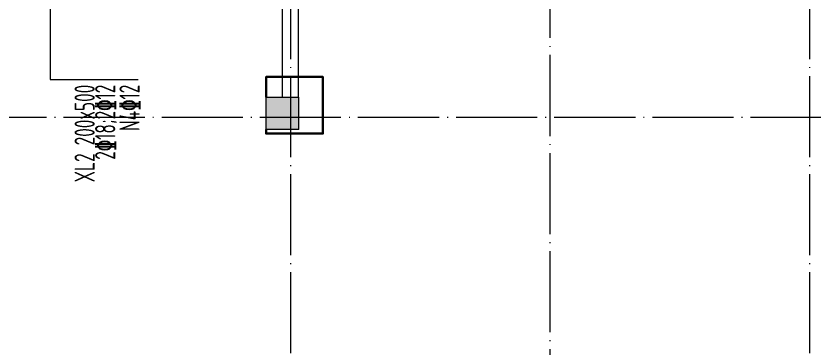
# Model space of a CAD drawing. Extents: x 5874492 to 7194610, y -939842 to -279257.
# Drawn here: x 6924062 to 6933902, y -459153 to -455056 of the extents above; entities that cross this region are included whole.
import ezdxf
from ezdxf.enums import TextEntityAlignment as Align

# ---------------------------------------------------------------- set-up
doc = ezdxf.new("R2010")
doc.units = 0
doc.header["$LTSCALE"] = 1000
doc.linetypes.add('DASH', pattern=[0.35, 0.25, -0.1])
doc.linetypes.add('DOTE', pattern=[2.4200000000000004, 2, -0.2, 0.02, -0.2])
for name, color, linetype, lineweight in [('A-平面-屋面线', 40, 'Continuous', 30), ('A-轴线-塔楼', 1, 'DOTE', 9), ('S-墙柱-HATCH', 251, 'Continuous', 20), ('S-墙柱-WALL', 6, 'Continuous', 20), ('S-板-BEAM', 4, 'DASH', 20), ('S-板-BEAM-CON', 2, 'Continuous', 20), ('S-板-COLU', 50, 'DASH', 20), ('S-梁-垂直集中标注', 45, 'Continuous', 20)]:
    doc.layers.add(name, color=color, linetype=linetype, lineweight=lineweight)
doc.styles.add('样式 1', font='tssdeng.shx', dxfattribs={"width": 0.7, "bigfont": 'tssdchn.shx'})

# ---------------------------------------------------------------- blocks, each defined once
blk = doc.blocks.new('ndgfjhgkjhk')
at = {"layer": 'A-平面-屋面线', "ltscale": 0.2}
blk.add_lwpolyline([(6617494.779118548, -532104.5662180132), (6617494.779118548, -531854.5662201142), (6618194.779118548, -531854.5662201142), (6618194.779118548, -532554.5662201142), (6617494.779134602, -532554.5662168137), (6617494.779134602, -532504.5662168087)], dxfattribs=at)
at = {"layer": 'S-板-BEAM-CON'}
for p, q in [((6617694.781736532, -529654.5655237847), (6617694.781736532, -532104.5662180142)), ((6617894.781736532, -532104.5662180132), (6617894.781736532, -529654.5647839757))]:
    blk.add_line(p, q, dxfattribs=at)
blk = doc.blocks.new('ZHOUWANG2')
at = {"layer": 'A-轴线-塔楼', "linetype": 'DOTE', "ltscale": 0.5}
for p, q in [((184446.0602965998, 135009.8035206748), (184446.0602966985, 108020.6245052192)), ((181246.0602966947, 125069.5259218521), (181246.0602966957, 108020.6245052352)), ((187646.0602965523, 125069.5179403506), (187646.0602966975, 108020.6245052355)), ((192759.3345669033, 113669.5259218569), (165262.4269482605, 113669.5259218568))]:
    blk.add_line(p, q, dxfattribs=at)
blk = doc.blocks.new('sdgjhgfjhgfj')
at = {"layer": 'S-板-COLU', "const_width": 10}
blk.add_lwpolyline([(6301044.523988735, -411801.6469120635), (6301444.524979549, -411801.6469120635), (6301444.524979549, -412201.6469120635), (6301044.523988735, -412201.6469120635)], close=True, dxfattribs=at)
blk = doc.blocks.new('safdhgfjhgfj')
at = {"layer": 'S-墙柱-HATCH'}
h = blk.add_hatch(color=256, dxfattribs=at)
h.dxf.hatch_style = 1
h.paths.add_polyline_path([(6297444.523988726, -298673.0219677815), (6297044.523988726, -298673.0219677815), (6297044.523988726, -299073.0219677815), (6297444.523988726, -299073.0219677815)])
h.paths.add_polyline_path([(6301044.523988735, -298673.0219668777), (6301444.524979549, -298673.0219668777), (6301444.524979549, -299073.0219668777), (6301044.523988735, -299073.0219668777)])
h.paths.add_polyline_path([(6321044.528837251, -298673.0219668777), (6321444.528837251, -298673.0219668777), (6321444.528837251, -299073.0219668777), (6321044.528837251, -299073.0219668777)])
h.paths.add_polyline_path([(6325044.52883726, -298673.0219668777), (6325444.52883726, -298673.0219668777), (6325444.52883726, -299073.0219668777), (6325044.52883726, -299073.0219668777)])
at = {"layer": 'S-墙柱-WALL'}
blk.add_lwpolyline([(6301044.523988735, -298673.0219668777), (6301444.524979549, -298673.0219668777), (6301444.524979549, -299073.0219668777), (6301044.523988735, -299073.0219668777)], close=True, dxfattribs=at)

msp = doc.modelspace()

# ---------------------------------------------------------------- linework, layer by layer
at = {"layer": 'S-梁-垂直集中标注'}
for p, q in [((6924485.433505969, -454283.6253000241), (6924485.433505969, -455841.5361269683)), ((6924485.433505969, -455841.5361269683), (6925568.374757254, -455841.5361269683))]:
    msp.add_line(p, q, dxfattribs=at)

# ---------------------------------------------------------------- block references
at = {"color": 3}
msp.add_blockref('ZHOUWANG2', (6746199.673845068, -569976.9618454787), dxfattribs=at)
at = {"layer": 'S-墙柱-HATCH'}
for name, p in [('sdgjhgfjhgfj', (626101.2080582939, -44255.77448422054)), ('safdhgfjhgfj', (626101.2080582939, -157384.3994294063))]:
    msp.add_blockref(name, p, dxfattribs=at)
at = {"layer": 'S-板-BEAM'}
msp.add_blockref('ndgfjhgkjhk', (309650.9525990468, 76047.1296003703), dxfattribs=at)

# ---------------------------------------------------------------- texts
at = {"layer": 'S-梁-垂直集中标注', "color": 3, "style": '样式 1', "width": 0.65}
msp.add_text('XL2 200x500', height=250, rotation=90, dxfattribs=at).set_placement((6925033.641510581, -455904.0361269683), align=Align.RIGHT)
at = {"layer": 'S-梁-垂直集中标注', "style": '样式 1', "width": 0.65}
for s, p in [('2\x8418;2\x8412', (6925287.605526485, -455904.0361269683)), ('N4\x8412', (6925587.605526485, -455904.0361269683))]:
    msp.add_text(s, height=250, rotation=90, dxfattribs=at).set_placement(p, align=Align.RIGHT)

doc.saveas('drawing.dxf')
